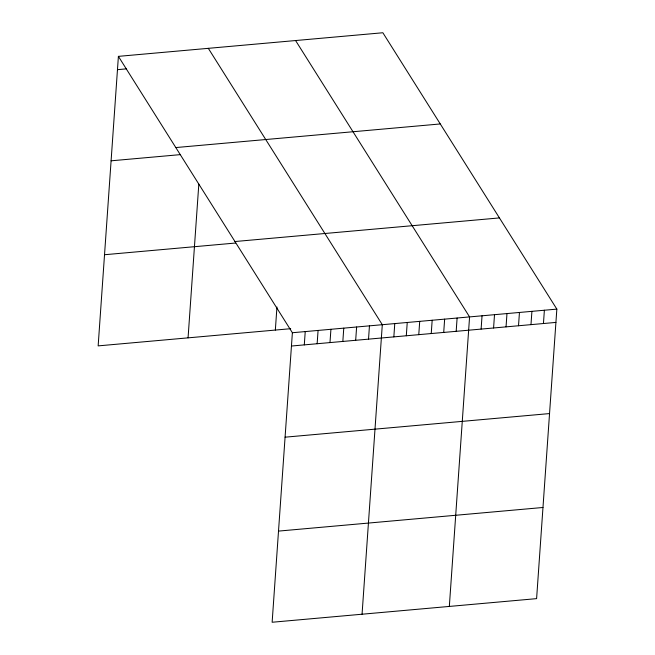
<?xml version="1.0" encoding="UTF-8"?>
<svg xmlns="http://www.w3.org/2000/svg" width="655" height="655" viewBox="0 0 655 655"><rect width="100%" height="100%" fill="white"/><g stroke="black" fill="none" stroke-linecap="round" stroke-linejoin="round"><path stroke-width="0.98" d="M118.399 56.363L292.384 332.732L272.136 622.25L536.601 598.637L556.848 309.119L382.864 32.75L118.399 56.363L98.152 345.881L290.689 328.695M188.067 337.857L198.825 184.088M275.346 330.063L276.95 307.023M304.297 344.882L305.23 331.586M317.143 343.736L318.076 330.439M329.989 342.59L330.922 329.293M342.835 341.443L343.769 328.139M355.681 340.297L356.615 326.992M368.528 339.151L369.453 325.846M362.059 614.218L382.299 324.7L208.315 48.331M393.843 336.891L394.769 323.586M406.305 335.778L407.238 322.473M418.774 334.664L419.708 321.359M431.244 333.551L432.169 320.246M443.713 332.437L444.639 319.141M456.175 331.324L457.108 318.027M449.33 606.432L469.578 316.914L295.585 40.544M481.114 329.097L482.039 315.8M493.583 327.983L494.509 314.687M506.045 326.87L506.978 313.573M518.514 325.756L519.448 312.46M530.984 324.643L531.909 311.346M543.453 323.529L544.379 310.233M117.466 69.659L126.358 68.865M175.81 147.563L440.275 123.951M111.096 160.811L180.264 154.637M234.973 241.531L499.429 217.919M104.53 254.73L235.685 243.021M292.384 332.732L556.848 309.119M291.459 346.028L555.915 322.416M285.081 437.18L549.545 413.575M278.514 531.099L542.979 507.486"/></g></svg>
